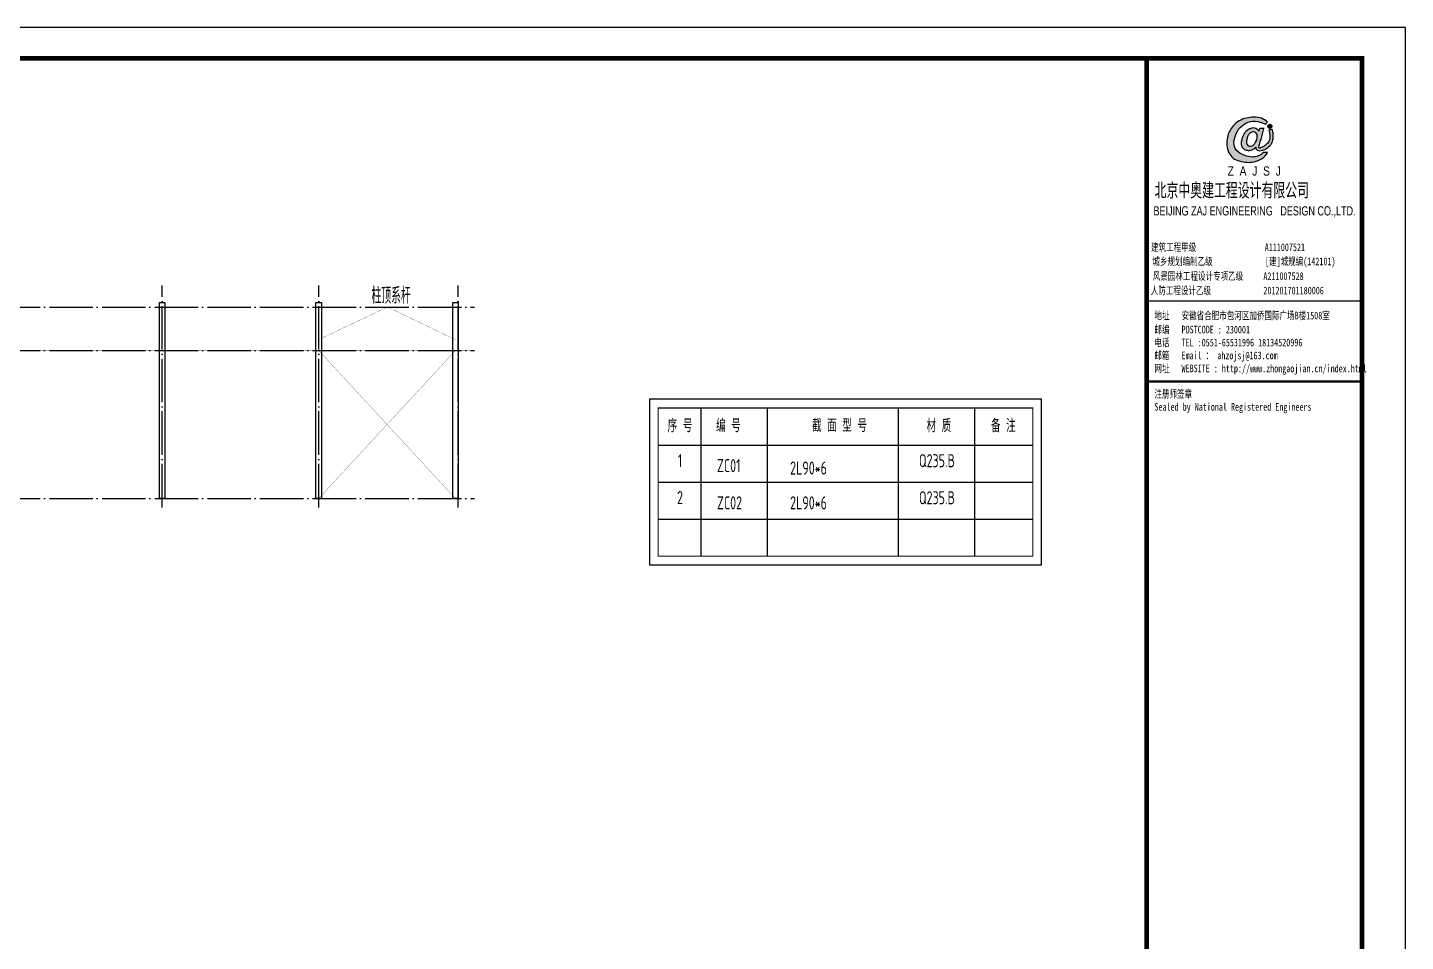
# Model space of a CAD drawing. Extents: x -33967 to 1773478, y -1022458 to -784650.
# Drawn here: x 1067948 to 1131292, y -980458 to -938458 of the extents above; entities that cross this region are included whole.
import ezdxf
from ezdxf.enums import TextEntityAlignment as Align

# ---------------------------------------------------------------- set-up
doc = ezdxf.new("R2010")
doc.units = 0
doc.header["$LTSCALE"] = 1000
doc.header["$MEASUREMENT"] = 0
doc.linetypes.add('DASH', pattern=[0.35, 0.25, -0.1])
doc.linetypes.add('DOTE', pattern=[2.42, 2, -0.2, 0.02, -0.2])
for name, color, linetype in [('AXIS', 3, 'Continuous'), ('DOTE', 1, 'DOTE'), ('GZ', 50, 'Continuous'), ('PUB_TITLE', 4, 'Continuous'), ('SC', 3, 'Continuous'), ('TEXT', 7, 'Continuous'), ('XG', 6, 'Continuous'), ('吊车梁', 161, 'Continuous'), ('图签', 3, 'Continuous')]:
    doc.layers.add(name, color=color, linetype=linetype)
doc.styles.add('_gyy_title_Arial', font='arial.ttf', dxfattribs={"width": 0.7})
doc.styles.add('_gyy_title_ST', font='', dxfattribs={"width": 0.8})
doc.styles.add('_TCH_DIM', font='SIMPLEX', dxfattribs={"bigfont": 'GBCBIG'})
doc.styles.add('HZ', font='txt.shx', dxfattribs={"width": 0.8, "bigfont": '000hztxt.shx'})
doc.styles.add('TSSD_Label', font='tssdeng.shx', dxfattribs={"width": 0.7, "bigfont": 'hztxt.shx'})
doc.styles.get('_gyy_title_ST').set_extended_font_data('SimSun')

# ---------------------------------------------------------------- blocks, each defined once
blk = doc.blocks.new('dd')
at = {"layer": '图签'}
h = blk.add_hatch(color=5, dxfattribs=at)
h.set_gradient(color1=(0, 0, 255), color2=(36, 36, 255), one_color=1, tint=0.57)
h.paths.add_polyline_path([(452, 1270, -0.093206), (531, 1562, -0.136321), (716, 1807, -0.161039), (988, 1948, -0.108591), (1307, 1935, -0.049497), (1479, 1861, 0.062627), (1539, 1932, 0.094388), (1351, 2056, 0.136326), (854, 2062, 0.161722), (430, 1810, 0.133661), (243, 1435, 0.158414), (286, 937, 0.22517), (632, 669, 0.138663), (1107, 646, 0.074676), (1375, 753, 0.125344), (1543, 944, 0.006312), (1413, 948, -0.090385), (1244, 833, -0.096745), (1053, 797, -0.073845), (803, 850, -0.140868), (530, 1020, -0.160753)])
h = blk.add_hatch(color=1, dxfattribs=at)
h.set_gradient(color1=(255, 0, 0), color2=(255, 0, 0), tint=0.57)
h.paths.add_polyline_path([(1557, 1818, 0.386553), (1564, 1757, 0.170676), (1604, 1736, 0.082224), (1657, 1743, 0.087509), (1686, 1766, 0.264235), (1694, 1804, 0.244333), (1636, 1850, 0.30271)])
h = blk.add_hatch(color=5, dxfattribs=at)
h.set_gradient(color1=(0, 0, 255), color2=(36, 36, 255), one_color=1, tint=0.57)
h.paths.add_polyline_path([(1306, 1289, 0.011169), (1334, 1370, 0.005807), (1431, 1724, 0.01105), (1292, 1724, 0.016796), (1267, 1634, 0.125943), (1203, 1704, 0.083806), (1120, 1739, 0.082879), (1047, 1739, -0.008503), (952, 1710, 0.060057), (844, 1628, 0.086078), (774, 1532, 0.099424), (705, 1347, 0.12153), (690, 1225, 0.102644), (719, 1122, 0.056648), (797, 1042, 0.092914), (913, 1013, 0.194578), (1098, 1064, -0.002562), (1175, 1122, 0.064354), (1167, 1068, 0.172385), (1207, 1017, 0.105458), (1300, 1002, 0.086567), (1454, 1046, 0.047674), (1592, 1136, 0.166359), (1692, 1274, 0.096748), (1728, 1431, 0.03151), (1728, 1548, 0.041815), (1700, 1691, 0.007654), (1588, 1673, -0.009919), (1610, 1585, -0.068269), (1624, 1482, -0.105336), (1605, 1352, -0.14652), (1528, 1223, -0.070486), (1434, 1151, -0.077937), (1341, 1103, -0.127098), (1272, 1084, -0.114215), (1267, 1129, -0.007609)])
h.paths.add_polyline_path([(865, 1245, -0.099994), (863, 1328, -0.050974), (888, 1427, -0.120527), (938, 1529, -0.043888), (1002, 1595, -0.08446), (1063, 1619, -0.147309), (1127, 1607, -0.037474), (1177, 1572, -0.06931), (1209, 1507, -0.067662), (1213, 1431, -0.02676), (1211, 1413, 0.017209), (1183, 1329, -0.048815), (1120, 1223, -0.139096), (1046, 1163, -0.097991), (944, 1153, -0.085394), (909, 1169, -0.149141)], flags=16)
blk.add_lwpolyline([(1539, 1932, 0.094388), (1351, 2056, 0.136326), (854, 2062, 0.161722), (430, 1810, 0.133661), (243, 1435, 0.158414), (286, 937, 0.22517), (632, 669, 0.138663), (1107, 646, 0.074676), (1375, 753, 0.125344), (1543, 944, 0.006312), (1413, 948, -0.090385), (1244, 833, -0.096745), (1053, 797, -0.073845), (803, 850, -0.140868), (530, 1020, -0.160753), (452, 1270, -0.093206), (531, 1562, -0.136321), (716, 1807, -0.161039), (988, 1948, -0.108591), (1307, 1935, -0.049497), (1479, 1861, 0.062627)], format="xyb", close=True, dxfattribs=at)
for points in [[(1694, 1804, 0.243958), (1636, 1850, 0.303117), (1557, 1818, 0.386553), (1564, 1757, 0.170676), (1604, 1736, 0.082224), (1657, 1743, 0.087509), (1686, 1766, 0.264235), (1694, 1804, -7.823139)], [(1431, 1724, 0.011041), (1292, 1724, 0.016796), (1267, 1634, 0.125943), (1203, 1704, 0.083806), (1120, 1739, 0.082879), (1047, 1739, -0.008503), (952, 1710, 0.060057), (844, 1628, 0.086078), (774, 1532, 0.099424), (705, 1347, 0.12153), (690, 1225, 0.102644), (719, 1122, 0.056648), (797, 1042, 0.092914), (913, 1013, 0.194578), (1098, 1064, -0.002562), (1175, 1122, 0.064354), (1167, 1068, 0.172385), (1207, 1017, 0.105458), (1300, 1002, 0.086567), (1454, 1046, 0.047674), (1592, 1136, 0.166359), (1692, 1274, 0.096748), (1728, 1431, 0.03151), (1728, 1548, 0.041815), (1700, 1691, 0.007654), (1588, 1673, -0.009919), (1610, 1585, -0.068269), (1624, 1482, -0.105336), (1605, 1352, -0.14652), (1528, 1223, -0.070486), (1434, 1151, -0.077937), (1341, 1103, -0.127098), (1272, 1084, -0.114215), (1267, 1129, -0.007609), (1306, 1289, 0.011169), (1334, 1370, 0.005782), (1430, 1722, 0.069025)], [(1213, 1431, 0.067662), (1209, 1507, 0.06931), (1177, 1572, 0.037474), (1127, 1607, 0.147309), (1063, 1619, 0.08446), (1002, 1595, 0.043888), (938, 1529, 0.120527), (888, 1427, 0.050974), (863, 1328, 0.099994), (865, 1245, 0.149141), (909, 1169, 0.085394), (944, 1153, 0.097991), (1046, 1163, 0.139096), (1120, 1223, 0.048815), (1183, 1329, -0.017209), (1211, 1413, 0.02676), (1213, 1431, 0.441273)]]:
    blk.add_lwpolyline(points, format="xyb", dxfattribs=at)
at = {"insert": (246, 492), "char_height": 300, "width": 8000, "attachment_point": 1, "style": 'HZ'}
blk.add_mtext('{\\fArial|b0|i0|c0|p32;Z  A  J  S  J}', dxfattribs=at)

msp = doc.modelspace()

# ---------------------------------------------------------------- linework, layer by layer
at = {"layer": 'AXIS'}
for p, q in [((1098906.3, -955942), (1098906.3, -962753.3)), ((1101949.2, -955942), (1101949.2, -962753.3)), ((1107969.7, -955942), (1107969.7, -962753.3)), ((1111475, -955942), (1111475, -962753.3)), ((1096937.2, -957644.8), (1114164, -957644.8)), ((1096937.2, -957644.8), (1114164, -957644.8)), ((1096937.2, -959347.7), (1114164, -959347.7)), ((1096937.2, -959347.7), (1114164, -959347.7)), ((1096937.2, -961050.5), (1114164, -961050.5)), ((1096937.2, -961050.5), (1114164, -961050.5)), ((1096937.2, -961050.5), (1114164, -961050.5))]:
    msp.add_line(p, q, dxfattribs=at)
msp.add_lwpolyline([(1096537.2, -963153.3), (1114564, -963153.3), (1114564, -955542), (1096537.2, -955542)], close=True, dxfattribs=at)
at = {"layer": 'AXIS', "const_width": 50}
msp.add_lwpolyline([(1096937.2, -962753.3), (1114164, -962753.3), (1114164, -955942), (1096937.2, -955942)], close=True, dxfattribs=at)
at = {"layer": 'DOTE', "linetype": 'DOTE'}
for p, q in [((1074133.4, -960515.6), (1074133.4, -950313)), ((1081333.4, -960515.6), (1081333.4, -950313)), ((1087743.4, -960515.6), (1087743.4, -950313))]:
    msp.add_line(p, q, dxfattribs=at)
at = {"layer": 'DOTE'}
for p, q in [((1030233.4, -951301.5), (1088492.8, -951301.5)), ((1030233.4, -953301.5), (1088492.8, -953301.5)), ((1030233.4, -960101.5), (1088492.8, -960101.5))]:
    msp.add_line(p, q, dxfattribs=at)
at = {"layer": 'GZ'}
for points in [[(1074008.4, -960101.5), (1074008.4, -951101.5), (1074258.4, -951101.5), (1074258.4, -960101.5)], [(1081208.4, -960101.5), (1081208.4, -951101.5), (1081458.4, -951101.5), (1081458.4, -960101.5)], [(1087493.4, -960101.5), (1087493.4, -951101.5), (1087743.4, -951101.5), (1087743.4, -960101.5)]]:
    msp.add_lwpolyline(points, close=True, dxfattribs=at)
at = {"layer": 'PUB_TITLE'}
msp.add_line((1119393.1, -951018.5), (1129292.1, -951018.5), dxfattribs=at)
msp.add_lwpolyline([(1012492.1, -1022458.4), (1131292.1, -1022458.4), (1131292.1, -938458.4), (1012492.1, -938458.4)], close=True, dxfattribs=at)
at = {"layer": 'PUB_TITLE', "const_width": 212.1}
for points in [[(1015312.4, -1021044.2), (1015312.4, -939872.6), (1129292.1, -939872.6), (1129292.1, -1021044.2)], [(1119393.1, -939872.6), (1129292.1, -939872.6), (1129292.1, -1021044.2), (1119393.1, -1021044.2)]]:
    msp.add_lwpolyline(points, close=True, dxfattribs=at)
at = {"layer": 'PUB_TITLE', "const_width": 99}
msp.add_lwpolyline([(1119393.1, -954724.1), (1129292.1, -954724.1)], dxfattribs=at)
at = {"layer": 'SC', "const_width": 10}
for points in [[(1084489.6, -951301.5), (1081333.4, -952801.5)], [(1084489.6, -951301.5), (1087618.4, -952801.5)], [(1087618.4, -960101.5), (1081333.4, -953301.5)], [(1081333.4, -960101.5), (1087618.4, -953301.5)]]:
    msp.add_lwpolyline(points, dxfattribs=at)
at = {"layer": 'XG', "linetype": 'DASH', "const_width": 10}
msp.add_lwpolyline([(1031745.3, -951301.5), (1088492.8, -951301.5)], dxfattribs=at)
at = {"layer": '吊车梁', "const_width": 10}
for points in [[(1088492.8, -952801.5), (1031598.4, -952801.5)], [(1088492.8, -953301.5), (1031598.4, -953301.5)], [(1088492.8, -953301.5), (1032586.4, -953301.5)]]:
    msp.add_lwpolyline(points, dxfattribs=at)

# ---------------------------------------------------------------- block references
at = {"layer": '图签', "xscale": 1.414139999943435, "yscale": 1.414139999943435, "zscale": 1.414139999943435}
msp.add_blockref('dd', (1122766.7, -945535.3), dxfattribs=at)

# ---------------------------------------------------------------- texts
at = {"color": 1, "insert": (1119761.3, -945596.3), "char_height": 718.199, "width": 9393.636, "attachment_point": 1, "style": 'HZ'}
msp.add_mtext('北京中奥建工程设计有限公司', dxfattribs=at)
at = {"layer": 'PUB_TITLE', "width": 0.7}
for s, height, style, p in [('BEIJING ZAJ ENGINEERING   DESIGN CO.,LTD.', 424.242, '_gyy_title_Arial', (1124354.2, -947093.5)), ('建筑工程甲级                 A111007521             ', 353.535, '_gyy_title_ST', (1124340, -948731.8)), ('城乡规划编制乙级             [建]城规编(142101)', 353.535, '_gyy_title_ST', (1123867.9, -949380.4)), ('风景园林工程设计专项乙级     A211007528           ', 353.535, '_gyy_title_ST', (1124164, -950058.6)), ('人防工程设计乙级             201201701180006', 353.535, '_gyy_title_ST', (1123561.1, -950720.2))]:
    msp.add_text(s, height=height, dxfattribs=dict(at, style=style)).set_placement(p, align=Align.CENTER)
at = {"layer": 'PUB_TITLE', "style": '_gyy_title_ST', "width": 0.7}
for s, height, p in [('地址   安徽省合肥市包河区加侨国际广场B楼1508室', 353.535, (1119751, -951868.8)), ('邮编   POSTCODE : 230001', 353.535, (1119751, -952514.6)), ('邮箱   Email ： ahzojsj@163.com', 353.535, (1119751, -953702.5)), ('电话   TEL :0551-65531996 18134520996', 353.535, (1119751, -953108.5)), ('网址   WEBSITE : http://www.zhongaojian.cn/index.html', 353.535, (1119751, -954299.9)), ('注册师签章', 353.53, (1119751, -955473.6)), ('Sealed by National Registered Engineers', 353.535, (1119752.9, -956067.6))]:
    msp.add_text(s, height=height, dxfattribs=at).set_placement(p)
at = {"layer": 'TEXT', "style": 'TSSD_Label', "width": 0.7}
for s, p in [('序 号', (1097943.7, -957236.1)), ('编 号', (1100167.9, -957236.1)), ('截 面 型 号', (1105277.6, -957223.6)), ('材 质', (1109845.3, -957236.1)), ('备 注', (1112804, -957236.1)), ('1', (1097943.7, -958836.5)), ('Q235.B', (1109756, -958844.6)), ('2', (1097943.7, -960539.3)), ('Q235.B', (1109756, -960547.5))]:
    msp.add_text(s, height=600, dxfattribs=at).set_placement(p, align=Align.BOTTOM_CENTER)
for s, p in [('ZC01', (1099643.6, -958890.8)), ('2L90*6', (1103004.7, -959001.4)), ('ZC02', (1099643.6, -960601.1)), ('2L90*6', (1103004.7, -960601.1))]:
    msp.add_text(s, height=600, dxfattribs=at).set_placement(p)
at = {"layer": 'XG', "linetype": 'DASH', "style": '_TCH_DIM', "width": 0.705882}
msp.add_text('柱顶系杆', height=750, dxfattribs=at).set_placement((1083762, -951148.7))

doc.saveas('drawing.dxf')
